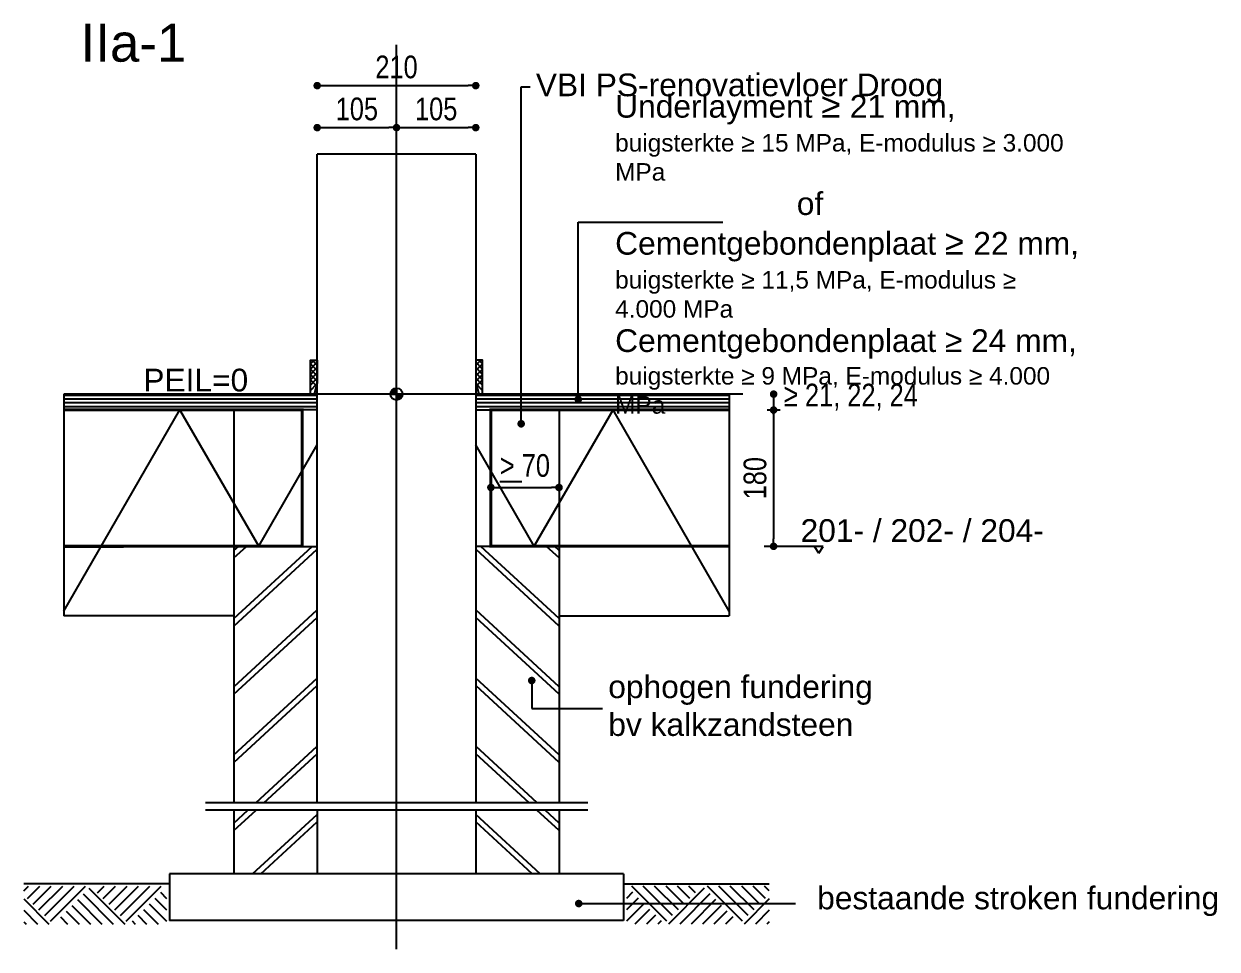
# Model space of a CAD drawing. Header units: millimetres. Extents: x -22194 to -10063, y -31051 to -11844.
# Drawn here: x -11640 to -10063, y -14627 to -13404 of the extents above; entities that cross this region are included whole.
import ezdxf

# ---------------------------------------------------------------- set-up
doc = ezdxf.new("R2010")
doc.units = ezdxf.units.MM
doc.header["$LTSCALE"] = 5
doc.header["$MEASUREMENT"] = 0
doc.linetypes.add('DASHED2', pattern=[0.375, 0.25, -0.125])
doc.layers.add('maatvoering', color=7, linetype='Continuous')
doc.styles.add('ISO', font='arial.ttf', dxfattribs={"width": 0.8, "height": 30})
doc.styles.add('T13', font='arial.ttf', dxfattribs={"height": 13})
doc.styles.add('T25', font='arial.ttf', dxfattribs={"height": 15})
doc.dimstyles.new('RenDdetail', dxfattribs={"dimscale": 2.5, "dimtxt": 1, "dimasz": 1, "dimexe": 1, "dimexo": 3, "dimgap": 0.5, "dimtad": 0, "dimdec": 0, "dimzin": 1, "dimdsep": 46, "dimtxsty": 'T25', "dimblk1": 'DIMDOT', "dimblk2": 'DIMDOT', "dimsah": 1, "dimcen": 0, "dimse1": 1, "dimse2": 1, "dimclrd": 1, "dimclre": 141, "dimadec": 0, "dimazin": 0, "dimtfac": 1, "dimtdec": 0, "dimtix": 1, "dimtmove": 2, "dimatfit": 3, "dimfxl": 1, "dimtvp": 0.8, "dimtolj": 1, "dimtzin": 0, "dimarcsym": 0})
pattern_1 = [(0, (2044.7634, 300), (1e-15, 5), [])]

# ---------------------------------------------------------------- blocks, each defined once
blk = doc.blocks.new('_DOT')
at = {"color": 0, "linetype": 'ByBlock'}
blk.add_line((-0.5, 0), (-1, 0), dxfattribs=at)
at = {"color": 0, "linetype": 'ByBlock', "const_width": 0.5}
blk.add_lwpolyline([(-0.25, 0, 1), (0.25, 0, 1)], format="xyb", close=True, dxfattribs=at)
blk = doc.blocks.new('*D11')
at = {"layer": 'Defpoints', "color": 0, "linetype": 'Continuous', "transparency": 16777216}
for p in [(-11147.4, -13541.5), (-11147.4, -13544.9), (-11252.2, -13576.7)]:
    blk.add_point(p, dxfattribs=at)
at = {"layer": 'maatvoering', "color": 0, "linetype": 'Continuous', "lineweight": -2, "transparency": 16777216}
blk.add_line((-11242.2, -13541.5), (-11157.4, -13541.5), dxfattribs=at)
at = {"layer": 'maatvoering', "color": 0, "linetype": 'Continuous', "lineweight": -2, "transparency": 16777216, "xscale": 10, "yscale": 10, "zscale": 10, "rotation": 180}
blk.add_blockref('_DOT', (-11252.2, -13541.5), dxfattribs=at)
at = {"layer": 'maatvoering', "color": 0, "linetype": 'Continuous', "lineweight": -2, "transparency": 16777216, "xscale": 10, "yscale": 10, "zscale": 10}
blk.add_blockref('_DOT', (-11147.4, -13541.5), dxfattribs=at)
at = {"layer": 'maatvoering', "color": 0, "linetype": 'Continuous', "transparency": 16777216, "insert": (-11199.8, -13517), "char_height": 30, "attachment_point": 5, "style": 'ISO'}
blk.add_mtext('\\A1;105', dxfattribs=at)
blk = doc.blocks.new('*D12')
at = {"layer": 'Defpoints', "color": 0, "linetype": 'Continuous', "transparency": 16777216}
for p in [(-11042.7, -13541.5), (-11147.4, -13544.9), (-11042.7, -13576.7)]:
    blk.add_point(p, dxfattribs=at)
at = {"layer": 'maatvoering', "color": 0, "linetype": 'Continuous', "lineweight": -2, "transparency": 16777216}
blk.add_line((-11137.4, -13541.5), (-11052.7, -13541.5), dxfattribs=at)
at = {"layer": 'maatvoering', "color": 0, "linetype": 'Continuous', "lineweight": -2, "transparency": 16777216, "xscale": 10, "yscale": 10, "zscale": 10, "rotation": 180}
blk.add_blockref('_DOT', (-11147.4, -13541.5), dxfattribs=at)
at = {"layer": 'maatvoering', "color": 0, "linetype": 'Continuous', "lineweight": -2, "transparency": 16777216, "xscale": 10, "yscale": 10, "zscale": 10}
blk.add_blockref('_DOT', (-11042.7, -13541.5), dxfattribs=at)
at = {"layer": 'maatvoering', "color": 0, "linetype": 'Continuous', "transparency": 16777216, "insert": (-11095, -13517), "char_height": 30, "attachment_point": 5, "style": 'ISO'}
blk.add_mtext('\\A1;105', dxfattribs=at)
blk = doc.blocks.new('*D13')
at = {"layer": 'Defpoints', "color": 0, "linetype": 'Continuous', "transparency": 16777216}
for p in [(-11042.7, -13486), (-11252.2, -13556.7), (-11042.7, -13556.7)]:
    blk.add_point(p, dxfattribs=at)
at = {"layer": 'maatvoering', "color": 0, "linetype": 'Continuous', "lineweight": -2, "transparency": 16777216}
blk.add_line((-11242.2, -13486), (-11052.7, -13486), dxfattribs=at)
at = {"layer": 'maatvoering', "color": 0, "linetype": 'Continuous', "lineweight": -2, "transparency": 16777216, "xscale": 10, "yscale": 10, "zscale": 10, "rotation": 180}
blk.add_blockref('_DOT', (-11252.2, -13486), dxfattribs=at)
at = {"layer": 'maatvoering', "color": 0, "linetype": 'Continuous', "lineweight": -2, "transparency": 16777216, "xscale": 10, "yscale": 10, "zscale": 10}
blk.add_blockref('_DOT', (-11042.7, -13486), dxfattribs=at)
at = {"layer": 'maatvoering', "color": 0, "linetype": 'Continuous', "transparency": 16777216, "insert": (-11147.4, -13461.5), "char_height": 30, "attachment_point": 5, "style": 'ISO'}
blk.add_mtext('\\A1;210', dxfattribs=at)
blk = doc.blocks.new('*D28')
at = {"layer": 'Defpoints', "color": 0, "linetype": 'Continuous', "transparency": 16777216}
for p in [(-10932.7, -14017.2), (-10932.7, -14044.5), (-11022.7, -14072.9)]:
    blk.add_point(p, dxfattribs=at)
at = {"layer": 'maatvoering', "color": 0, "linetype": 'Continuous', "lineweight": -2, "transparency": 16777216}
blk.add_line((-11012.7, -14017.2), (-10942.7, -14017.2), dxfattribs=at)
at = {"layer": 'maatvoering', "color": 0, "linetype": 'Continuous', "lineweight": -2, "transparency": 16777216, "xscale": 10, "yscale": 10, "zscale": 10, "rotation": 180}
blk.add_blockref('_DOT', (-11022.7, -14017.2), dxfattribs=at)
at = {"layer": 'maatvoering', "color": 0, "linetype": 'Continuous', "lineweight": -2, "transparency": 16777216, "xscale": 10, "yscale": 10, "zscale": 10}
blk.add_blockref('_DOT', (-10932.7, -14017.2), dxfattribs=at)
at = {"layer": 'maatvoering', "color": 0, "linetype": 'Continuous', "transparency": 16777216, "insert": (-10977.7, -13988.3), "char_height": 30, "attachment_point": 5, "style": 'ISO'}
blk.add_mtext('\\A1;{\\L>} 70', dxfattribs=at)
blk = doc.blocks.new('*D35')
at = {"layer": 'Defpoints', "color": 0, "linetype": 'Continuous', "transparency": 16777216}
for p in [(-10708.4, -13914.8), (-10978.4, -14095), (-10649.1, -14095)]:
    blk.add_point(p, dxfattribs=at)
at = {"layer": 'maatvoering', "color": 0, "linetype": 'Continuous', "lineweight": -2, "transparency": 16777216}
blk.add_line((-10649.1, -13924.8), (-10649.1, -14085), dxfattribs=at)
at = {"layer": 'maatvoering', "color": 0, "linetype": 'Continuous', "lineweight": -2, "transparency": 16777216, "xscale": 10, "yscale": 10, "zscale": 10}
for p, rotation in [((-10649.1, -13914.8), 90), ((-10649.1, -14095), 270)]:
    blk.add_blockref('_DOT', p, dxfattribs=dict(at, rotation=rotation))
at = {"layer": 'maatvoering', "color": 0, "linetype": 'Continuous', "transparency": 16777216, "insert": (-10673.6, -14004.9), "char_height": 30, "attachment_point": 5, "rotation": 90, "style": 'ISO'}
blk.add_mtext('\\A1;180', dxfattribs=at)
blk = doc.blocks.new('DIMDOT')
at = {"color": 0}
for p, q in [((-2, 0), (2, 0)), ((0, -3.5), (0, 3.5))]:
    blk.add_line(p, q, dxfattribs=at)
for radius in [0.5, 0.25]:
    blk.add_circle((0, 0), radius, dxfattribs=at)

msp = doc.modelspace()

# ---------------------------------------------------------------- hatches: boundary and pattern name
at = {"layer": 'maatvoering', "linetype": 'Continuous'}
h = msp.add_hatch(dxfattribs=at)
h.set_pattern_fill('ANSI31', color=256, scale=40, angle=315)
h.set_pattern_definition(pattern_1)
h.paths.add_polyline_path([(-11587.2, -13893.7), (-11252.2, -13893.7), (-11252.2, -13914.7), (-11587.2, -13914.7)])
h = msp.add_hatch(dxfattribs=at)
h.set_pattern_fill('ANSI31', color=256, scale=40, angle=315)
h.set_pattern_definition(pattern_1)
h.paths.add_polyline_path([(-10707.7, -13893.7), (-11042.7, -13893.7), (-11042.7, -13914.7), (-10707.7, -13914.7)])

# ---------------------------------------------------------------- linework, layer by layer
for p, q in [((-11252.2, -14434.2), (-11252.2, -13576.7)), ((-11042.7, -13576.7), (-11042.7, -14434.2)), ((-11261.2, -13853.6), (-11256.3, -13848.7)), ((-11261.2, -13860.7), (-11252.2, -13851.7)), ((-11252.2, -13862.7), (-11261.2, -13853.7)), ((-11261.2, -13867.7), (-11252.2, -13858.7)), ((-11252.2, -13855.6), (-11259, -13848.7)), ((-11042.7, -13855.6), (-11035.8, -13848.7)), ((-11033.7, -13860.7), (-11042.7, -13851.7)), ((-11042.7, -13862.7), (-11033.7, -13853.7)), ((-11033.7, -13867.7), (-11042.7, -13858.7)), ((-11033.7, -13853.6), (-11038.5, -13848.7)), ((-11252.2, -13869.8), (-11261.2, -13860.8)), ((-11261.2, -13874.8), (-11252.2, -13865.8)), ((-11252.2, -13876.8), (-11261.2, -13867.8)), ((-11261.2, -13881.9), (-11252.2, -13872.9)), ((-11253.3, -13882.8), (-11261.2, -13874.9)), ((-11042.7, -13869.8), (-11033.7, -13860.8)), ((-11033.7, -13874.8), (-11042.7, -13865.8)), ((-11042.7, -13876.8), (-11033.7, -13867.8)), ((-11033.7, -13881.9), (-11042.7, -13872.9)), ((-11041.6, -13882.8), (-11033.7, -13874.9)), ((-11261.2, -13889), (-11252.6, -13880.4)), ((-11033.7, -13889), (-11042.2, -13880.4)), ((-11252.2, -13893.7), (-11587.2, -13893.7)), ((-11042.7, -13893.7), (-10707.7, -13893.7)), ((-10649.1, -13893.8), (-10649.1, -13915.1)), ((-11252.2, -13914.7), (-11587.2, -13914.7)), ((-11587.2, -14180.8), (-11433.6, -13914.7)), ((-11329.5, -14094.9), (-11433.6, -13914.7)), ((-11042.7, -13914.7), (-10707.7, -13914.7)), ((-10965.3, -14094.9), (-10861.2, -13914.7)), ((-10707.7, -14180.8), (-10861.2, -13914.7)), ((-10649.1, -13917.6), (-10649.1, -13920.1)), ((-11329.5, -14094.9), (-11252.2, -13960.9)), ((-10965.3, -14094.9), (-11042.7, -13960.9)), ((-11362.2, -14094.9), (-11272.2, -14094.9)), ((-11362.2, -14095), (-11362.2, -14434.2)), ((-11362.2, -14190.4), (-11258.7, -14095)), ((-11362.2, -14110.4), (-11345.5, -14095)), ((-11362.2, -14100.3), (-11356.4, -14095)), ((-10932.7, -14190.4), (-11036.1, -14095)), ((-10932.7, -14094.9), (-11022.7, -14094.9)), ((-10932.7, -14110.4), (-10949.3, -14095)), ((-10932.7, -14100.3), (-10938.4, -14095)), ((-10932.7, -14094.9), (-10932.7, -14434.2)), ((-10583.8, -14095), (-10661.4, -14095)), ((-10589.4, -14104.1), (-10595, -14095)), ((-10589.4, -14104.1), (-10583.8, -14095)), ((-11362.2, -14200.5), (-11252.2, -14098.7)), ((-10932.7, -14200.5), (-11042.7, -14098.7)), ((-11362.2, -14280.5), (-11252.2, -14179.1)), ((-11362.2, -14290.6), (-11252.2, -14188.9)), ((-10932.7, -14280.5), (-11042.7, -14179.1)), ((-10932.7, -14290.6), (-11042.7, -14188.9)), ((-11362.2, -14370.6), (-11252.2, -14269.2)), ((-11362.2, -14380.7), (-11252.2, -14279)), ((-10932.7, -14370.6), (-11042.7, -14269.2)), ((-10932.7, -14380.7), (-11042.7, -14279)), ((-11333.4, -14434.2), (-11252.2, -14359.3)), ((-10961.5, -14434.2), (-11042.7, -14359.3)), ((-11322.6, -14434.2), (-11252.2, -14369.1)), ((-10972.3, -14434.2), (-11042.7, -14369.1)), ((-11362.2, -14443.7), (-11362.2, -14526.7)), ((-11362.2, -14470.8), (-11332.8, -14443.7)), ((-11362.2, -14460.8), (-11343.7, -14443.7)), ((-11337.5, -14528.1), (-11252.2, -14449.4)), ((-11252.2, -14443.7), (-11252.2, -14528.1)), ((-11042.7, -14443.7), (-11042.7, -14528.1)), ((-10957.4, -14528.1), (-11042.7, -14449.4)), ((-10932.7, -14470.8), (-10962, -14443.7)), ((-10932.7, -14460.8), (-10951.2, -14443.7)), ((-10932.7, -14443.7), (-10932.7, -14526.7)), ((-11326.7, -14528.1), (-11252.2, -14459.2)), ((-10968.2, -14528.1), (-11042.7, -14459.2)), ((-10847.4, -14528.1), (-11447.4, -14528.1)), ((-11447.4, -14528.1), (-11447.4, -14589.7)), ((-10847.4, -14528.1), (-10847.4, -14589.7)), ((-11447.4, -14541.3), (-11639.8, -14541.3)), ((-10847.4, -14541.3), (-10655, -14541.3))]:
    msp.add_line(p, q, dxfattribs=at)
for points in [[(-11147.4, -14627.5), (-11147.4, -13432.2)], [(-11042.7, -13576.7), (-11252.2, -13576.7)], [(-11252.2, -13878.7), (-11256.2, -13893.7), (-11261.2, -13893.7), (-11261.2, -13848.7), (-11252.2, -13848.7), (-11252.2, -13878.7)], [(-11042.7, -13878.7), (-11038.7, -13893.7), (-11033.7, -13893.7), (-11033.7, -13848.7), (-11042.7, -13848.7), (-11042.7, -13878.7)], [(-11147.4, -13885.7), (-11147.4, -13901.7)], [(-11587.2, -13893.7), (-11587.2, -14186.9)], [(-10689.7, -13893.7), (-11586.8, -13893.7)], [(-11155.4, -13893.7), (-11139.4, -13893.7)], [(-11155.4, -13893.7), (-11139.4, -13893.7)], [(-10707.7, -13893.7), (-10707.7, -14186.9)], [(-11587.2, -13914.7), (-11362.2, -13914.7), (-11362.2, -14186.9), (-11587.2, -14186.9)], [(-10707.7, -13914.7), (-10932.7, -13914.7), (-10932.7, -14186.9), (-10707.7, -14186.9)], [(-11359.8, -14095), (-11252.2, -14095)], [(-10935, -14095), (-11042.7, -14095)], [(-10894.6, -14434.2), (-11399.8, -14434.2)], [(-10894.6, -14443.7), (-11399.8, -14443.7)], [(-11639.8, -14550.3), (-11633.7, -14544.3)], [(-11634.9, -14560.5), (-11618.6, -14544.3)], [(-11627.3, -14568.1), (-11603.5, -14544.3)], [(-11619.8, -14575.7), (-11588.5, -14544.3)], [(-11612.3, -14583.2), (-11573.3, -14544.3)], [(-11604.7, -14590.7), (-11583.1, -14569.1), (-11569.2, -14555.2), (-11558.3, -14544.3)], [(-11553.9, -14546.9), (-11506.6, -14594.3)], [(-11542.5, -14553), (-11533.7, -14544.3)], [(-11534.9, -14560.5), (-11518.6, -14544.3)], [(-11527.3, -14568.1), (-11503.5, -14544.3)], [(-11519.8, -14575.7), (-11488.5, -14544.3)], [(-11512.3, -14583.2), (-11473.3, -14544.3)], [(-11504.7, -14590.7), (-11458.3, -14544.3)], [(-11459.3, -14552.3), (-11451.2, -14560.3)], [(-11459.3, -14552.3), (-11451.2, -14560.3)], [(-10835.6, -14552.3), (-10843.6, -14560.3)], [(-10835.6, -14552.3), (-10843.6, -14560.3)], [(-10790.1, -14590.7), (-10836.6, -14544.3)], [(-10782.6, -14583.2), (-10821.5, -14544.3)], [(-10775, -14575.7), (-10806.4, -14544.3)], [(-10767.5, -14568.1), (-10791.3, -14544.3)], [(-10741, -14546.9), (-10788.2, -14594.3)], [(-10759.9, -14560.5), (-10776.2, -14544.3)], [(-10752.4, -14553), (-10761.1, -14544.3)], [(-10690.1, -14590.7), (-10711.7, -14569.1), (-10725.6, -14555.2), (-10736.6, -14544.3)], [(-10682.6, -14583.2), (-10721.5, -14544.3)], [(-10675, -14575.7), (-10706.4, -14544.3)], [(-10667.5, -14568.1), (-10691.3, -14544.3)], [(-10659.9, -14560.5), (-10676.2, -14544.3)], [(-10655, -14550.3), (-10661.1, -14544.3)], [(-11639.8, -14561), (-11606.6, -14594.3)], [(-11568.9, -14562), (-11536.7, -14594.3)], [(-11561.4, -14554.5), (-11521.7, -14594.3)], [(-11474.3, -14567.4), (-11451.2, -14590.5)], [(-11466.8, -14559.9), (-11451.2, -14575.4)], [(-10828, -14559.9), (-10843.6, -14575.4)], [(-10820.5, -14567.4), (-10843.6, -14590.5)], [(-10733.4, -14554.5), (-10773.2, -14594.3)], [(-10725.9, -14562), (-10758.1, -14594.3)], [(-10655, -14561), (-10688.2, -14594.3)], [(-11639.8, -14576.1), (-11621.7, -14594.3)], [(-11584, -14577.1), (-11566.9, -14594.3)], [(-11576.5, -14569.6), (-11551.8, -14594.3)], [(-11489.4, -14582.5), (-11477.6, -14594.3)], [(-11481.9, -14574.9), (-11462.5, -14594.3)], [(-10813, -14574.9), (-10832.3, -14594.3)], [(-10805.4, -14582.5), (-10817.2, -14594.3)], [(-10718.3, -14569.6), (-10743, -14594.3)], [(-10710.8, -14577.1), (-10727.9, -14594.3)], [(-10655, -14576.1), (-10673.2, -14594.3)], [(-11639.8, -14591.2), (-11636.7, -14594.3)], [(-11591.6, -14584.7), (-11582, -14594.3)], [(-11496.9, -14590), (-11492.7, -14594.3)], [(-10847.4, -14589.7), (-11447.4, -14589.7)], [(-10797.9, -14590), (-10802.1, -14594.3)], [(-10703.2, -14584.7), (-10712.8, -14594.3)], [(-10655, -14591.2), (-10658.1, -14594.3)]]:
    msp.add_lwpolyline(points, dxfattribs=at)
at = {"layer": 'maatvoering', "linetype": 'DASHED2', "ltscale": 50, "const_width": 4}
for points in [[(-11587.2, -13914.7), (-11272.2, -13914.7), (-11272.2, -14094.9), (-11586.5, -14095)], [(-10707.7, -13914.7), (-11022.7, -13914.7), (-11022.7, -14094.9), (-10708.4, -14094.9)]]:
    msp.add_lwpolyline(points, dxfattribs=at)
at = {"layer": 'maatvoering', "linetype": 'Continuous'}
msp.add_circle((-11147.4, -13893.7), 8, dxfattribs=at)
for points in [[(-11155.4, -13893.4), (-11155.4, -13893.7), (-11147.4, -13885.7), (-11147.4, -13893.7)], [(-11155.4, -13893.4), (-11147.4, -13885.7), (-11148.5, -13885.8), (-11148, -13885.8)], [(-11155.4, -13893.4), (-11155.4, -13893.7), (-11147.4, -13885.7), (-11147.4, -13893.7)], [(-11155.4, -13893.4), (-11147.4, -13885.7), (-11148.5, -13885.8), (-11148, -13885.8)], [(-11154.8, -13890.7), (-11155.4, -13893.4), (-11150.3, -13886.3), (-11148.5, -13885.8)], [(-11154.8, -13890.7), (-11155.4, -13893.4), (-11150.3, -13886.3), (-11148.5, -13885.8)], [(-11154.8, -13890.7), (-11155.1, -13891.5), (-11155.4, -13893.4), (-11155.3, -13892.4)], [(-11154.8, -13890.7), (-11155.1, -13891.5), (-11155.4, -13893.4), (-11155.3, -13892.4)], [(-11154.8, -13890.7), (-11154.9, -13890.9), (-11155.1, -13891.5), (-11155, -13891.2)], [(-11154.8, -13890.7), (-11154.9, -13890.9), (-11155.1, -13891.5), (-11155, -13891.2)], [(-11150.3, -13886.3), (-11152.2, -13887.4), (-11154.8, -13890.7)], [(-11150.3, -13886.3), (-11152.2, -13887.4), (-11154.8, -13890.7)], [(-11152.2, -13887.4), (-11152.6, -13887.7), (-11154.8, -13890.7), (-11153.6, -13888.6)], [(-11152.2, -13887.4), (-11152.6, -13887.7), (-11154.8, -13890.7), (-11153.6, -13888.6)], [(-11153.6, -13888.6), (-11154.1, -13889.3), (-11154.8, -13890.7), (-11154.5, -13889.9)], [(-11153.6, -13888.6), (-11154.1, -13889.3), (-11154.8, -13890.7), (-11154.5, -13889.9)], [(-11154.5, -13889.9), (-11154.6, -13890.2), (-11154.8, -13890.7), (-11154.7, -13890.5)], [(-11154.5, -13889.9), (-11154.6, -13890.2), (-11154.8, -13890.7), (-11154.7, -13890.5)], [(-11154.1, -13889.3), (-11154.2, -13889.5), (-11154.5, -13889.9), (-11154.4, -13889.8)], [(-11154.1, -13889.3), (-11154.2, -13889.5), (-11154.5, -13889.9), (-11154.4, -13889.8)], [(-11153.6, -13888.6), (-11153.8, -13888.9), (-11154.1, -13889.3), (-11153.9, -13889.1)], [(-11153.6, -13888.6), (-11153.8, -13888.9), (-11154.1, -13889.3), (-11153.9, -13889.1)], [(-11152.6, -13887.7), (-11152.8, -13887.8), (-11153.6, -13888.6), (-11152.9, -13888)], [(-11152.6, -13887.7), (-11152.8, -13887.8), (-11153.6, -13888.6), (-11152.9, -13888)], [(-11152.9, -13888), (-11153.1, -13888.1), (-11153.6, -13888.6), (-11153.4, -13888.4)], [(-11152.9, -13888), (-11153.1, -13888.1), (-11153.6, -13888.6), (-11153.4, -13888.4)], [(-11152.2, -13887.4), (-11152.4, -13887.5), (-11152.6, -13887.7), (-11152.5, -13887.6)], [(-11152.2, -13887.4), (-11152.4, -13887.5), (-11152.6, -13887.7), (-11152.5, -13887.6)], [(-11150.3, -13886.3), (-11151.2, -13886.7), (-11152.2, -13887.4), (-11151.8, -13887.1)], [(-11150.3, -13886.3), (-11151.2, -13886.7), (-11152.2, -13887.4), (-11151.8, -13887.1)], [(-11151.8, -13887.1), (-11151.9, -13887.1), (-11152.2, -13887.4), (-11152.1, -13887.2)], [(-11151.8, -13887.1), (-11151.9, -13887.1), (-11152.2, -13887.4), (-11152.1, -13887.2)], [(-11151.2, -13886.7), (-11151.5, -13886.9), (-11151.8, -13887.1), (-11151.7, -13887)], [(-11151.2, -13886.7), (-11151.5, -13886.9), (-11151.8, -13887.1), (-11151.7, -13887)], [(-11150.3, -13886.3), (-11150.5, -13886.4), (-11151.2, -13886.7), (-11150.7, -13886.5)], [(-11150.3, -13886.3), (-11150.5, -13886.4), (-11151.2, -13886.7), (-11150.7, -13886.5)], [(-11148.5, -13885.8), (-11148.9, -13885.9), (-11150.3, -13886.3), (-11149.8, -13886.1)], [(-11148.5, -13885.8), (-11148.9, -13885.9), (-11150.3, -13886.3), (-11149.8, -13886.1)], [(-11149.8, -13886.1), (-11150, -13886.2), (-11150.3, -13886.3), (-11150.1, -13886.2)], [(-11149.8, -13886.1), (-11150, -13886.2), (-11150.3, -13886.3), (-11150.1, -13886.2)], [(-11148.9, -13885.9), (-11149.2, -13885.9), (-11149.8, -13886.1), (-11149.4, -13886)], [(-11148.9, -13885.9), (-11149.2, -13885.9), (-11149.8, -13886.1), (-11149.4, -13886)], [(-11155.3, -13892.4), (-11155.4, -13892.7), (-11155.4, -13893.4), (-11155.4, -13893.1)], [(-11155.3, -13892.4), (-11155.4, -13892.7), (-11155.4, -13893.4), (-11155.4, -13893.1)], [(-11155.1, -13891.5), (-11155.2, -13891.8), (-11155.3, -13892.4), (-11155.2, -13892.1)], [(-11155.1, -13891.5), (-11155.2, -13891.8), (-11155.3, -13892.4), (-11155.2, -13892.1)], [(-11139.4, -13894.1), (-11139.4, -13893.7), (-11147.4, -13901.7), (-11147.4, -13893.7)], [(-11139.4, -13894.1), (-11147.4, -13901.7), (-11146.3, -13901.7), (-11146.9, -13901.7)], [(-11147.4, -13901.7), (-11147.2, -13901.7), (-11146.9, -13901.7), (-11147, -13901.7)], [(-11146.9, -13901.7), (-11146.7, -13901.7), (-11146.3, -13901.7), (-11146.5, -13901.7)], [(-11140, -13896.8), (-11139.4, -13894.1), (-11144.5, -13901.2), (-11146.3, -13901.7)], [(-11146.3, -13901.7), (-11145.9, -13901.6), (-11144.5, -13901.2), (-11145, -13901.4)], [(-11146.3, -13901.7), (-11146.2, -13901.6), (-11145.9, -13901.6), (-11146, -13901.6)], [(-11145.9, -13901.6), (-11145.7, -13901.5), (-11145, -13901.4), (-11145.4, -13901.5)], [(-11145, -13901.4), (-11144.9, -13901.3), (-11144.5, -13901.2), (-11144.7, -13901.3)], [(-11144.5, -13901.2), (-11142.6, -13900.1), (-11140, -13896.8)], [(-11144.5, -13901.2), (-11143.6, -13900.8), (-11142.6, -13900.1), (-11143, -13900.4)], [(-11144.5, -13901.2), (-11144.3, -13901.1), (-11143.6, -13900.8), (-11144.1, -13901)], [(-11143.6, -13900.8), (-11143.3, -13900.6), (-11143, -13900.4), (-11143.1, -13900.5)], [(-11143, -13900.4), (-11142.9, -13900.3), (-11142.6, -13900.1), (-11142.8, -13900.2)], [(-11142.6, -13900.1), (-11142.2, -13899.8), (-11140, -13896.8), (-11141.3, -13898.8)], [(-11142.6, -13900.1), (-11142.5, -13900), (-11142.2, -13899.8), (-11142.3, -13899.9)], [(-11142.2, -13899.8), (-11142, -13899.7), (-11141.3, -13898.8), (-11141.9, -13899.5)], [(-11141.9, -13899.5), (-11141.7, -13899.3), (-11141.3, -13898.8), (-11141.5, -13899.1)], [(-11141.3, -13898.8), (-11140.7, -13898.2), (-11140, -13896.8), (-11140.4, -13897.5)], [(-11141.3, -13898.8), (-11141.1, -13898.6), (-11140.7, -13898.2), (-11140.9, -13898.4)], [(-11140.7, -13898.2), (-11140.6, -13898), (-11140.4, -13897.5), (-11140.4, -13897.6)], [(-11140.4, -13897.5), (-11140.3, -13897.3), (-11140, -13896.8), (-11140.1, -13897)], [(-11140, -13896.8), (-11139.7, -13896), (-11139.4, -13894.1), (-11139.5, -13895.1)], [(-11140, -13896.8), (-11139.9, -13896.6), (-11139.7, -13896), (-11139.8, -13896.3)], [(-11139.7, -13896), (-11139.7, -13895.7), (-11139.5, -13895.1), (-11139.6, -13895.4)], [(-11139.5, -13895.1), (-11139.5, -13894.7), (-11139.4, -13894.1), (-11139.4, -13894.4)]]:
    msp.add_solid(points, dxfattribs=at)

# ---------------------------------------------------------------- block references
at = {"layer": 'maatvoering', "linetype": 'Continuous', "rotation": 90}
for name, p, xscale, yscale, zscale in [('_DOT', (-10649.1, -13893.8), 10, 10, 10), ('DIMDOT', (-10649.1, -13915.1), 2.5, 2.5, 2.5)]:
    msp.add_blockref(name, p, dxfattribs=dict(at, xscale=xscale, yscale=yscale, zscale=zscale))

# ---------------------------------------------------------------- texts
at = {"layer": 'maatvoering', "color": 143, "linetype": 'Continuous', "true_color": 0x7aafdf, "style": 'T13'}
msp.add_text('IIa-1', height=50, dxfattribs=at).set_placement((-11564.8, -13454.3, 30))
at = {"layer": 'maatvoering', "linetype": 'Continuous', "style": 'T13'}
for s, p in [('PEIL=0', (-11482, -13890.2)), ('201- / 202- / 204-', (-10613.5, -14089.1))]:
    msp.add_text(s, height=30, dxfattribs=at).set_placement(p)
at = {"layer": 'maatvoering', "linetype": 'Continuous', "style": 'T13', "width": 0.8}
msp.add_text('≥ 21, 22, 24', height=30, dxfattribs=at).set_placement((-10635.4, -13910))
at = {"layer": 'maatvoering', "linetype": 'Continuous', "char_height": 30, "width": 591.804, "attachment_point": 4, "style": 'T13'}
for s, insert in [('VBI PS-renovatievloer Droog', (-10963.3, -13489.5)), ('Underlayment {\\H1.08333x;≥ }21 mm,\\P{\\H0.76923x;buigsterkte ≥ 15 MPa, E-modulus ≥ 3.000 MPa\\P^I}^Iof\\PCementgebondenplaat {\\H1.08333x;≥ }22 mm,\\P{\\H0.76923x;buigsterkte ≥ 11,5 MPa, E-modulus ≥ 4.000 MPa\\P}Cementgebondenplaat ≥ 24 mm,\\P{\\H0.76923x;buigsterkte ≥ 9 MPa, E-modulus ≥ 4.000 MPa}', (-10858.5, -13707.9)), ('ophogen fundering \\Pbv kalkzandsteen', (-10867.6, -14305.8)), ('bestaande stroken fundering', (-10591.6, -14564.3))]:
    msp.add_mtext(s, dxfattribs=dict(at, insert=insert))

# ---------------------------------------------------------------- dimensions: what is measured, and where the dimension line sits
at = {"layer": 'maatvoering', "linetype": 'Continuous'}
for base, p1, p2, picture, middle in [((-11042.6509, -13485.976), (-11252.1776, -13556.7415), (-11042.6509, -13556.7415), '*D13', (-11147.4142, -13461.4685)), ((-11147.4, -13541.5), (-11252.2, -13576.7), (-11147.4, -13544.9), '*D11', (-11199.8, -13517)), ((-11042.7, -13541.5), (-11147.4, -13544.9), (-11042.7, -13576.7), '*D12', (-11095, -13517))]:
    dim = msp.add_linear_dim(base=base, p1=p1, p2=p2, dimstyle='RenDdetail', override={"dimasz": 4, "dimtxsty": 'ISO', "dimblk1": 'DOT', "dimblk2": 'DOT', "dimclrd": 0, "dimldrblk": 'DOT'}, dxfattribs=at)
    dim.commit()
    dim.dimension.update_dxf_attribs({"geometry": picture, "text_midpoint": middle})
dim = msp.add_linear_dim(base=(-10649.1, -14095), p1=(-10708.4, -13914.8), p2=(-10978.4, -14095), angle=90, dimstyle='RenDdetail', override={"dimtxt": 2, "dimasz": 4, "dimtoh": 0, "dimtxsty": 'ISO', "dimblk1": 'DOT', "dimblk2": 'DOT', "dimclrd": 0, "dimldrblk": 'DOT'}, dxfattribs=at)
dim.commit()
dim.dimension.update_dxf_attribs({"geometry": '*D35', "text_midpoint": (-10673.6, -14004.9)})
dim = msp.add_linear_dim(base=(-10932.7, -14017.2), p1=(-11022.7, -14072.9), p2=(-10932.7, -14044.5), text='{\\L>} 70', dimstyle='RenDdetail', override={"dimasz": 4, "dimtxsty": 'ISO', "dimblk1": 'DOT', "dimblk2": 'DOT', "dimclrd": 0, "dimldrblk": 'DOT'}, dxfattribs=at)
dim.commit()
dim.dimension.update_dxf_attribs({"geometry": '*D28', "text_midpoint": (-10977.7, -13988.3)})

# ---------------------------------------------------------------- leaders
for points in [[(-10982.7, -13933), (-10982.7, -13487.6), (-10980.8, -13487.6)], [(-10982.7, -13933), (-10982.7, -13487.6), (-10970.8, -13487.6)], [(-10907.3, -13900.8), (-10907.3, -13666.4), (-10716.2, -13666.4)], [(-10968.7, -14272.4), (-10968.7, -14309.5), (-10875.2, -14309.5)], [(-10906.6, -14567.2), (-10620, -14567.2)]]:
    msp.add_leader(points, dimstyle='RenDdetail', override={"dimasz": 4, "dimtxsty": 'ISO', "dimclrd": 0, "dimldrblk": 'DOT'}, dxfattribs=at)

doc.saveas('drawing.dxf')
